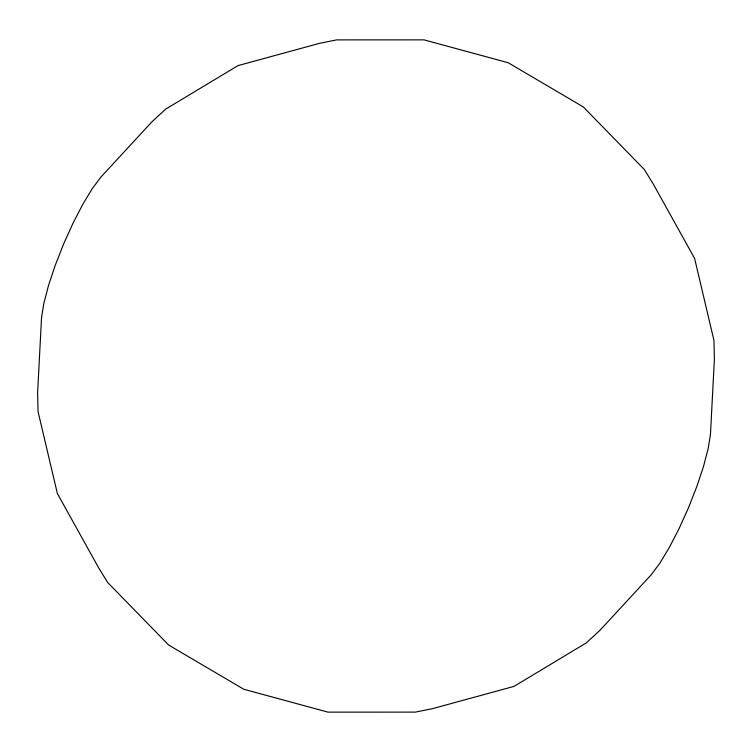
<?xml version="1.0" encoding="UTF-8"?>
<svg xmlns="http://www.w3.org/2000/svg" width="752" height="752" viewBox="0 0 752 752"><rect width="100%" height="100%" fill="white"/><g stroke="black" fill="none" stroke-linecap="round" stroke-linejoin="round"><path stroke-width="1.13" d="M41.539 317.617L37.6 392.873L38.061 411.645L57.378 493.528L98.399 567.403L107.63 582.452L168.636 645.019L243.78 689.255L327.928 712.135L415.358 712.116L432.391 708.685L514.011 686.388L586.222 642.932L599.889 630.411L651.185 574.81L659.767 563.314L669.261 547.588L679.028 528.703L688.409 507.948L696.747 486.741L703.487 466.513L708.158 448.653L710.461 434.383L714.4 359.127L713.939 340.355L694.622 258.472L653.601 184.597L644.37 169.548L583.364 106.981L508.22 62.745L424.072 39.865L336.642 39.884L319.609 43.315L237.989 65.612L165.778 109.068L152.111 121.589L100.815 177.19L92.233 188.686L82.739 204.412L72.972 223.297L63.591 244.052L55.253 265.259L48.513 285.487L43.842 303.347L41.539 317.617"/></g></svg>
